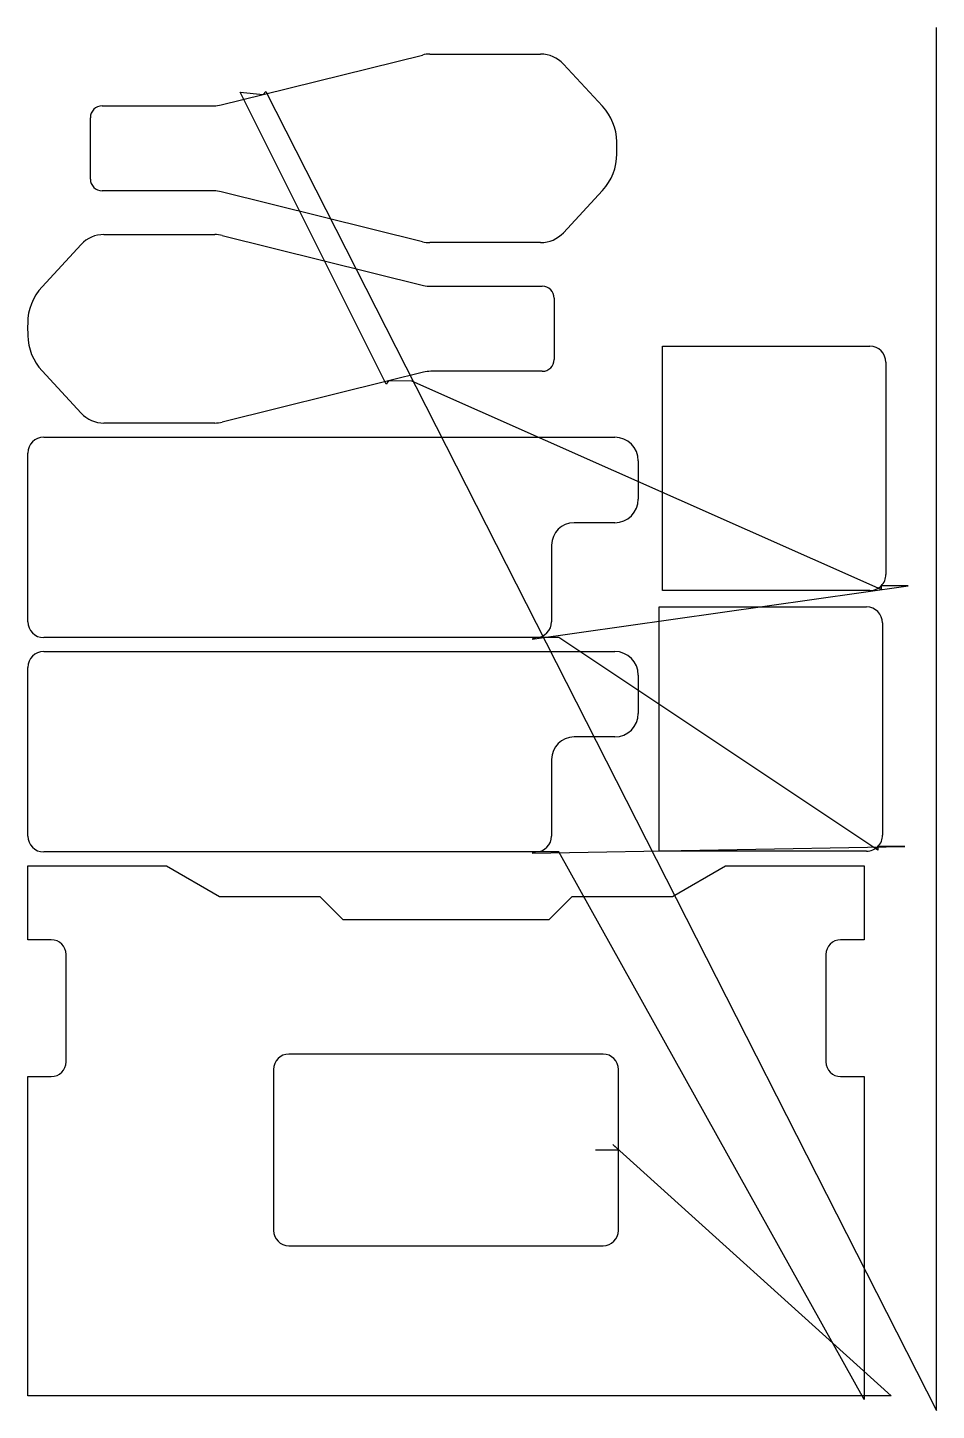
# Model space of a CAD drawing. Header units: metres. Extents: x 19 to 1205, y 836 to 2640.
import ezdxf

# ---------------------------------------------------------------- set-up
doc = ezdxf.new("R2010")
doc.units = ezdxf.units.M

msp = doc.modelspace()

# ---------------------------------------------------------------- linework, layer by layer
at = {"layer": 'TOOL_0'}
for p, q in [((1204.715, 2638.999), (1204.715, 2639.999)), ((1204.715, 835.811), (1204.715, 2638.999)), ((326.502, 2552.81), (534.032, 2604.311)), ((543.787, 2605.503), (688.396, 2605.503)), ((718.112, 2592.52), (769.125, 2537.431)), ((271.523, 2539.166), (326.503, 2552.81)), ((486.829, 2174.83), (296.118, 2555.726)), ((296.118, 2555.726), (326.502, 2552.81)), ((326.503, 2552.81), (329.758, 2556.785)), ((329.758, 2556.785), (1204.715, 835.811)), ((116.398, 2538.003), (262.009, 2538.003)), ((100.898, 2442.503), (100.898, 2522.503)), ((262.009, 2427.003), (116.398, 2427.003)), ((534.032, 2360.695), (271.523, 2425.84)), ((769.125, 2427.575), (718.112, 2372.486)), ((118.569, 2370.083), (263.178, 2370.083)), ((272.933, 2368.891), (535.443, 2303.746)), ((37.84, 2302.011), (88.853, 2357.1)), ((688.396, 2359.503), (543.787, 2359.503)), ((544.957, 2302.583), (690.568, 2302.583)), ((706.068, 2287.083), (706.068, 2207.083)), ((847.305, 1905.652), (847.305, 2224.252)), ((847.305, 2224.252), (1118.105, 2224.252)), ((1138.905, 2203.452), (1138.905, 1926.452)), ((88.853, 2137.067), (37.84, 2192.156)), ((535.443, 2190.42), (489.885, 2179.114)), ((690.568, 2191.583), (544.957, 2191.583)), ((489.884, 2179.115), (272.933, 2125.276)), ((489.885, 2179.114), (486.829, 2174.83)), ((520.349, 2178.626), (489.884, 2179.115)), ((1132.813, 1906.744), (520.349, 2178.626)), ((263.178, 2124.084), (118.569, 2124.084)), ((39.991, 2105.548), (784.991, 2105.548)), ((19.241, 1864.798), (19.241, 2084.798)), ((815.741, 2074.798), (815.741, 2024.798)), ((784.991, 1994.048), (731.991, 1994.048)), ((702.741, 1964.798), (702.741, 1864.798)), ((677.141, 1842.283), (1167.813, 1911.744)), ((1118.105, 1905.652), (847.305, 1905.652)), ((1167.813, 1911.744), (1132.813, 1911.744)), ((1132.813, 1911.744), (1132.813, 1906.744)), ((842.938, 1565.478), (842.938, 1884.078)), ((842.938, 1884.078), (1113.738, 1884.078)), ((1134.538, 1863.278), (1134.538, 1586.278)), ((681.991, 1844.048), (39.991, 1844.048)), ((681.991, 1844.048), (677.141, 1842.283)), ((712.022, 1844.048), (681.991, 1844.048)), ((1128.446, 1566.57), (712.022, 1844.048)), ((39.991, 1825.963), (784.991, 1825.963)), ((19.241, 1585.213), (19.241, 1805.213)), ((815.741, 1795.213), (815.741, 1745.213)), ((784.991, 1714.463), (731.991, 1714.463)), ((702.741, 1685.213), (702.741, 1585.213)), ((677.141, 1562.698), (1163.446, 1571.57)), ((1163.446, 1571.57), (1128.446, 1571.57)), ((1128.446, 1571.57), (1128.446, 1566.57)), ((681.991, 1564.463), (39.991, 1564.463)), ((681.991, 1564.463), (677.141, 1562.698)), ((712.022, 1564.463), (681.991, 1564.463)), ((1110.601, 849.897), (712.022, 1564.463)), ((1113.738, 1565.478), (842.938, 1565.478)), ((19.1, 1449.897), (19.1, 1546.397)), ((19.1, 1546.397), (200.051, 1546.397)), ((200.051, 1546.397), (269.333, 1506.397)), ((860.368, 1506.397), (929.65, 1546.397)), ((929.65, 1546.397), (1110.601, 1546.397)), ((1110.601, 1546.397), (1110.601, 1449.897)), ((269.333, 1506.397), (400.161, 1506.397)), ((400.161, 1506.397), (430.161, 1476.397)), ((699.54, 1476.397), (729.54, 1506.397)), ((729.54, 1506.397), (860.368, 1506.397)), ((430.161, 1476.397), (699.54, 1476.397)), ((49.85, 1449.897), (19.1, 1449.897)), ((1110.601, 1449.897), (1079.851, 1449.897)), ((69.1, 1290.647), (69.1, 1430.647)), ((1060.601, 1430.647), (1060.601, 1290.647)), ((769.85, 1300.647), (359.85, 1300.647)), ((19.1, 854.897), (19.1, 1271.397)), ((19.1, 1271.397), (49.85, 1271.397)), ((339.85, 1280.647), (339.85, 1070.647)), ((789.85, 1175.647), (789.85, 1280.647)), ((1079.851, 1271.397), (1110.601, 1271.397)), ((1110.601, 1271.397), (1110.601, 854.897)), ((759.85, 1175.647), (789.85, 1175.647)), ((789.85, 1175.647), (782.779, 1182.718)), ((782.779, 1182.718), (1145.6, 854.897)), ((789.85, 1070.647), (789.85, 1175.647)), ((359.85, 1050.647), (769.85, 1050.647)), ((1110.6, 854.897), (19.1, 854.897)), ((1145.6, 854.897), (1110.6, 854.897)), ((1110.601, 854.897), (1110.601, 849.897))]:
    msp.add_line(p, q, dxfattribs=at)
for centre, radius, start, end in [((543.787, 2565.003), 40.5, 90, 103.937426), ((688.373, 2564.951), 40.552, 42.831499, 89.967503), ((116.398, 2522.503), 15.5, 90, 180), ((262.009, 2577.503), 39.5, 270, 283.937386), ((717.328, 2489.502), 70.57, 1.359251, 42.778824), ((115.35, 2482.503), 672.584, 359.401376, 0.738852), ((717.397, 2475.476), 70.5, 317.199793, 0), ((116.398, 2442.503), 15.5, 180, 270), ((262.009, 2387.503), 39.5, 76.062614, 90), ((118.592, 2329.531), 40.552, 90.032497, 137.168501), ((263.178, 2329.583), 40.5, 76.062574, 90), ((688.373, 2400.055), 40.552, 270.032497, 317.168501), ((543.787, 2400.003), 40.5, 256.062574, 270), ((89.568, 2254.11), 70.5, 137.199793, 179.996749), ((544.957, 2342.083), 39.5, 256.062614, 270), ((690.568, 2287.083), 15.5, 0, 90), ((691.615, 2247.084), 672.584, 179.40112, 180.738852), ((89.637, 2240.085), 70.57, 181.359251, 222.778824), ((1118.105, 2203.452), 20.8, 0, 90), ((690.568, 2207.083), 15.5, 270, 0), ((544.957, 2152.083), 39.5, 90, 103.937386), ((118.592, 2164.636), 40.552, 222.831499, 269.967503), ((263.178, 2164.584), 40.5, 270, 283.937426), ((39.991, 2084.798), 20.75, 90, 180), ((784.991, 2074.798), 30.75, 0, 90), ((784.991, 2024.798), 30.75, 270, 0), ((731.991, 1964.798), 29.25, 90, 180), ((1118.105, 1926.452), 20.8, 315, 0), ((1118.105, 1926.452), 20.8, 270, 315), ((1113.738, 1863.278), 20.8, 0, 90), ((39.991, 1864.798), 20.75, 180, 270), ((681.991, 1864.798), 20.75, 270, 0), ((39.991, 1805.213), 20.75, 90, 180), ((784.991, 1795.213), 30.75, 0, 90), ((784.991, 1745.213), 30.75, 270, 0), ((731.991, 1685.213), 29.25, 90, 180), ((39.991, 1585.213), 20.75, 180, 270), ((681.991, 1585.213), 20.75, 270, 0), ((1113.738, 1586.278), 20.8, 270, 315), ((1113.738, 1586.278), 20.8, 315, 0), ((49.85, 1430.647), 19.25, 0, 90), ((1079.851, 1430.647), 19.25, 90, 180), ((359.85, 1280.647), 20, 90, 180), ((769.85, 1280.647), 20, 0, 90), ((49.85, 1290.647), 19.25, 270, 0), ((1079.851, 1290.647), 19.25, 180, 270), ((359.85, 1070.647), 20, 180, 270), ((769.85, 1070.647), 20, 270, 0)]:
    msp.add_arc(centre, radius, start, end, dxfattribs=at)

doc.saveas('drawing.dxf')
